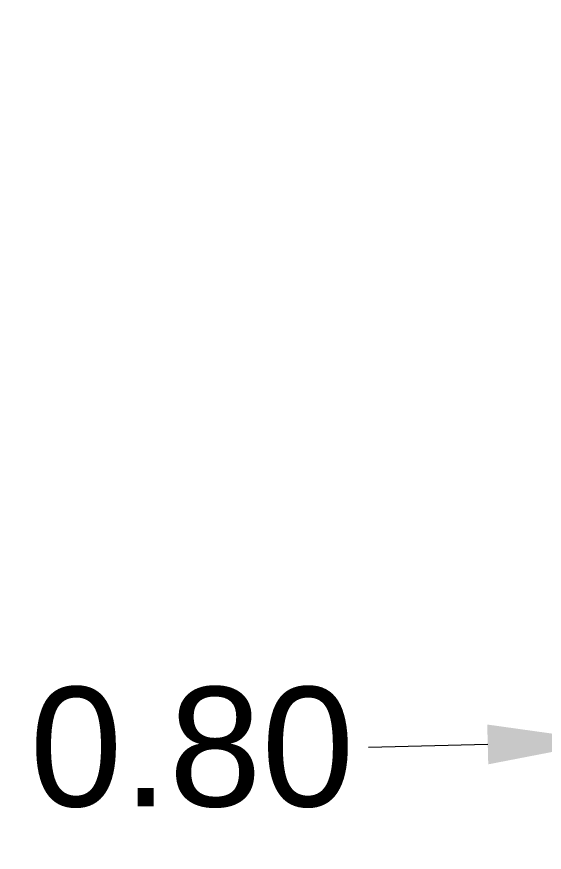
# Model space of a CAD drawing. Header units: metres. Extents: x 180 to 3220, y 13789 to 15035.
# Drawn here: x 756.571 to 758.78, y 14526.317 to 14529.815 of the extents above; entities that cross this region are included whole.
import ezdxf

# ---------------------------------------------------------------- set-up
doc = ezdxf.new("R2010")
doc.units = ezdxf.units.M
doc.header["$MEASUREMENT"] = 0
doc.layers.add('50 Дендроплан (привязки)', color=7, linetype='Continuous')
doc.styles.get("Standard").update_dxf_attribs({"font": 'arial.ttf'})
doc.dimstyles.get("Standard").update_dxf_attribs({"dimtxt": 0.18, "dimasz": 0.18, "dimexe": 0.18, "dimexo": 0.0625, "dimgap": 0.09, "dimtad": 0, "dimtih": 1, "dimtoh": 1, "dimdec": 4, "dimzin": 0, "dimdsep": 46, "dimtxsty": 'Standard', "dimcen": 0.09, "dimadec": 0, "dimazin": 0, "dimtfac": 1, "dimtdec": 4, "dimtofl": 0, "dimtmove": 0, "dimatfit": 3, "dimfxl": 1, "dimtolj": 1, "dimtzin": 0, "dimarcsym": 0})

# ---------------------------------------------------------------- blocks, each defined once
blk = doc.blocks.new('*D259')
at = {"layer": '50 Дендроплан (привязки)', "color": 0, "lineweight": 0, "ltscale": 4}
for p, q in [((744.7028, 14595.9023), (744.7294, 14596.0168)), ((745.1756, 14595.7282), (1980.9011, 14308.3572)), ((3219.2741, 14020.3705), (1983.5487, 14307.7415)), ((3219.7753, 14020.3181), (3219.8019, 14020.4326))]:
    blk.add_line(p, q, dxfattribs=at)
at = {"layer": '50 Дендроплан (привязки)', "color": 0, "lineweight": 5, "ltscale": 4}
for points in [[(745.1945, 14595.8094), (745.1567, 14595.647), (744.6886, 14595.8415)], [(3219.293, 14020.4517), (3219.2553, 14020.2893), (3219.7612, 14020.2573)]]:
    blk.add_solid(points, dxfattribs=at)
at = {"layer": '50 Дендроплан (привязки)', "color": 0, "ltscale": 4, "insert": (1982.2249, 14308.0494), "char_height": 0.5, "attachment_point": 5}
blk.add_mtext('\\A1;2541.12', dxfattribs=at)
blk = doc.blocks.new('*D274')
at = {"layer": '50 Дендроплан (привязки)', "color": 0, "lineweight": 0, "ltscale": 4}
for p, q in [((760.3418, 14526.8159), (760.8416, 14526.829)), ((758.5433, 14526.7689), (758.0435, 14526.7558)), ((759.0448, 14526.7195), (759.0479, 14526.602)), ((759.8436, 14526.7404), (759.8467, 14526.6229))]:
    blk.add_line(p, q, dxfattribs=at)
at = {"layer": '50 Дендроплан (привязки)', "color": 0, "lineweight": 5, "ltscale": 4}
for points in [[(760.3396, 14526.8992), (760.344, 14526.7326), (759.842, 14526.8028)], [(758.5412, 14526.8522), (758.5455, 14526.6856), (759.0432, 14526.782)]]:
    blk.add_solid(points, dxfattribs=at)
at = {"layer": '50 Дендроплан (привязки)', "color": 0, "ltscale": 4, "insert": (757.305, 14526.7558), "char_height": 0.5, "attachment_point": 5}
blk.add_mtext('\\A1;0.80', dxfattribs=at)

msp = doc.modelspace()

# ---------------------------------------------------------------- dimensions: what is measured, and where the dimension line sits
at = {"layer": '50 Дендроплан (привязки)', "ltscale": 4}
for p1, p2, picture, middle in [((3219.7612, 14020.2573), (744.6886, 14595.8415), '*D259', (1982.2249, 14308.0494)), ((759.842, 14526.8028), (759.0432, 14526.782), '*D274', (757.305, 14526.7558))]:
    dim = msp.add_aligned_dim(p1=p1, p2=p2, distance=0, dimstyle='Standard', override={"dimtxt": 0.5, "dimasz": 0.5, "dimdec": 2, "dimlwd": 0, "dimlwe": 0}, dxfattribs=at)
    dim.commit()
    dim.dimension.update_dxf_attribs({"geometry": picture, "text_midpoint": middle})

doc.saveas('drawing.dxf')
